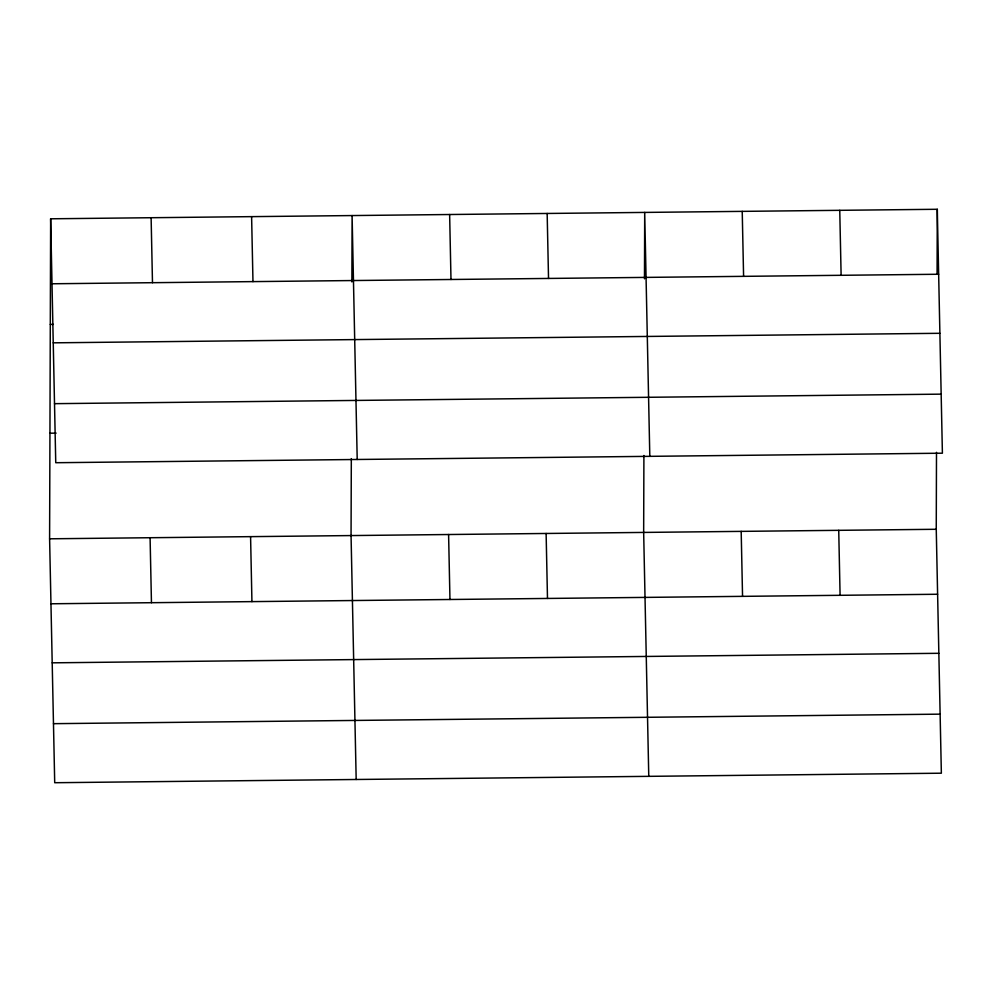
<?xml version="1.0" encoding="UTF-8"?>
<svg xmlns="http://www.w3.org/2000/svg" width="992" height="992" viewBox="0 0 992 992"><rect width="100%" height="100%" fill="white"/><g stroke="black" fill="none" stroke-linecap="round" stroke-linejoin="round"><path stroke-width="1.49" d="M936.498 452.34L936.25 529.282L941.358 773.202L54.709 782.725L49.6 538.805L50.642 218.798L937.291 209.275L942.4 453.195L55.75 462.718L50.642 218.798M351.317 458.626L351.056 535.568L356.178 779.489M351.887 281.939L352.098 215.562L357.207 459.482M643.907 455.489L643.659 532.419L648.768 776.339M644.478 278.802L644.701 212.424L649.81 456.345M937.08 274.152L937.291 209.275M51.993 283.774L938.655 274.251M50.294 324.396L53.382 324.372M53.233 342.835L939.883 333.3M54.51 403.67L941.16 394.146M49.947 433.206L56.122 433.132M49.6 538.805L936.25 529.282M50.964 603.781L937.614 594.258M52.204 662.83L938.854 653.306M53.469 723.676L940.131 714.153M839.753 210.329L841.117 275.305M838.724 530.323L840.088 595.299M742.227 211.37L743.591 276.346M741.185 531.377L742.549 596.353M547.162 213.466L548.526 278.442M546.121 533.473L547.485 598.449M449.636 214.52L450.988 279.496M448.595 534.514L449.959 599.49M251.608 216.64L252.972 281.616M250.579 536.647L251.931 601.623M151.119 217.719L152.483 282.695M150.09 537.726L151.454 602.702"/></g></svg>
